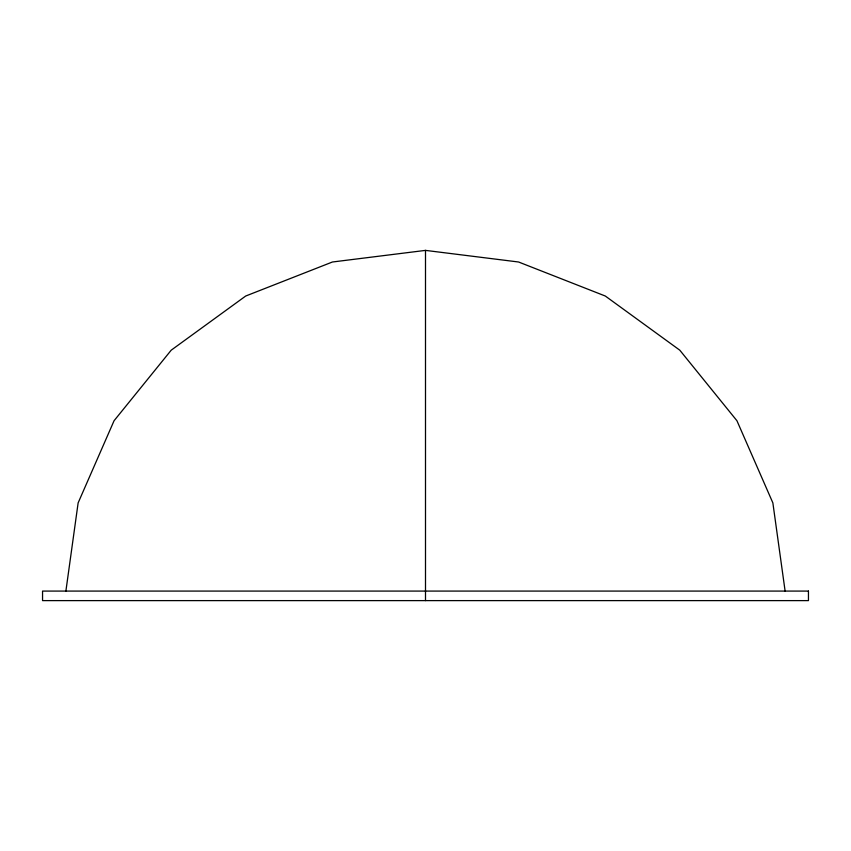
<?xml version="1.0" encoding="UTF-8"?>
<svg xmlns="http://www.w3.org/2000/svg" width="851" height="851" viewBox="0 0 851 851"><rect width="100%" height="100%" fill="white"/><g stroke="black" fill="none" stroke-linecap="round" stroke-linejoin="round"><path stroke-width="1.28" d="M65.889 591.083L78.132 502.898L114.066 420.734L171.211 350.176L245.694 296.031L332.422 262.002L425.5 250.385L518.578 262.002L605.306 296.031L679.789 350.176L736.934 420.734L772.868 502.898L785.111 591.083M425.5 250.385L425.5 600.615M808.45 591.083L42.55 591.083L42.55 600.615L808.45 600.615L808.45 591.083"/></g></svg>
